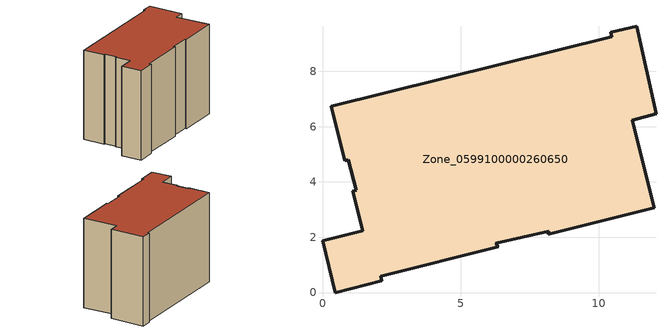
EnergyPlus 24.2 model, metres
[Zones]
Zone_0599100000260650
 floor ground (C_G): 8.19,2.22 6.26,1.78 6.36,1.65 2.11,0.59 2.15,0.42 0.47,0 0,1.87 1.45,2.24 1.09,3.66 1.22,3.69 0.94,4.8 0.81,4.78 0.31,6.74 10.46,9.26 10.42,9.41 11.36,9.62 12.07,6.46 11.21,6.24 12.01,3.07 8.16,2.11 z0
 wall outside (C_F): 1.45,2.24 0,1.87 0.47,0 2.15,0.42 2.11,0.59 6.36,1.65 6.26,1.78 8.19,2.22 8.16,2.11 12.01,3.07 11.21,6.24 12.07,6.46 11.36,9.62 10.42,9.41 10.46,9.26 0.31,6.74 0.81,4.78 0.94,4.8 1.22,3.69 1.09,3.66 1.45,2.24 z0:8.3
 roof outside (C_R): 2.11,0.59 6.36,1.65 6.26,1.78 8.19,2.22 8.16,2.11 12.01,3.07 11.21,6.24 12.07,6.46 11.36,9.62 10.42,9.41 10.46,9.26 0.31,6.74 0.81,4.78 0.94,4.8 1.22,3.69 1.09,3.66 1.45,2.24 0,1.87 0.47,0 2.15,0.42 z8.3
[BUILDING]
Pand.0599100000260650: North Axis=0; Terrain=City; Loads Convergence Tolerance Value=0.04; Temperature Convergence Tolerance Value=0.4; Solar Distribution=FullExterior; Maximum Number of Warmup Days=25; Minimum Number of Warmup Days=1
[Site:Location]
Rotterdam.The.Hague.AP_ZH_NLD Design_Conditions: Latitude=51.96; Longitude=4.45; Time Zone=1; Elevation=-4.5
[SITE:GROUNDTEMPERATURE:BUILDINGSURFACE]
18, 18, 18, 18, 18, 18, 18, 18, 18, 18, 18, 18
[MATERIAL] Thermal Absorptance=0.9; Solar Absorptance=0.7; Visible Absorptance=0.7
Name | Roughness | Thickness | Conductivity | Density | Specific Heat
G.TC.1975-1991 | MediumSmooth | 0.15 | 0.288461 | 540 | 1210
F.TC.1975-1991 | Rough | 0.3 | 0.230769 | 1920 | 840
R.TC.1975-1991 | MediumRough | 0.2 | 0.153846 | 1500 | 1000
[CONSTRUCTION]
C_G: G.TC.1975-1991
C_F: F.TC.1975-1991
C_R: R.TC.1975-1991
[ZONE]
Zone_0599100000260650: Type=1; Multiplier=1; Ceiling Height=Autocalculate; Volume=Autocalculate; Floor Area=autocalculate; Part of Total Floor Area=Yes
[ZONEINFILTRATION:DESIGNFLOWRATE]
Infil_Zone_0599100000260650: Zone or ZoneList or Space or SpaceList=Zone_0599100000260650; Schedule=AlwaysOn; Design Flow Rate Calculation Method=Flow/Area; Flow Rate per Floor Area=0.003; Constant Term Coefficient=1; Temperature Term Coefficient=0; Velocity Term Coefficient=0; Velocity Squared Term Coefficient=0
[HVACTEMPLATE:ZONE:IDEALLOADSAIRSYSTEM]
Zone_0599100000260650: Maximum Heating Supply Air Temperature=50; Minimum Cooling Supply Air Temperature=13; Maximum Heating Supply Air Humidity Ratio=0.0156; Minimum Cooling Supply Air Humidity Ratio=0.0077; Heating Limit=NoLimit; Cooling Limit=NoLimit; Dehumidification Control Type=ConstantSensibleHeatRatio; Cooling Sensible Heat Ratio=0.7; Dehumidification Setpoint=60; Humidification Control Type=None; Humidification Setpoint=30; Outdoor Air Method=None; Outdoor Air Flow Rate per Person=0.00944; Outdoor Air Flow Rate per Zone Floor Area=0; Outdoor Air Flow Rate per Zone=0; Demand Controlled Ventilation Type=None; Outdoor Air Economizer Type=NoEconomizer; Heat Recovery Type=None; Sensible Heat Recovery Effectiveness=0.7; Latent Heat Recovery Effectiveness=0.65
[ZONECONTROL:THERMOSTAT]
ThermostatControl_Zone_0599100000260650: Zone or ZoneList=Zone_0599100000260650; Control Type Schedule=DualSetpointControlType; Control 1=Thermostat_Zone_0599100000260650; Temperature Difference Between Cutout And Setpoint=0
[THERMOSTATSETPOINT:DUALSETPOINT]
Thermostat_Zone_0599100000260650: Heating Setpoint Temperature Schedule=HeatingSetpoint_Zone_0599100000260650; Cooling Setpoint Temperature Schedule=CoolingSetpoint_Zone_0599100000260650
[SCHEDULE:COMPACT]
HeatingSetpoint_Zone_0599100000260650: Through: 12/31, For: AllDays, Until: 24:00, 21
CoolingSetpoint_Zone_0599100000260650: Through: 12/31, For: AllDays, Until: 24:00, 24
DualSetpointControlType: Through: 12/31, For: AllDays, Until: 24:00, 4
AlwaysOn: Through: 12/31, For: AllDays, Until: 24:00, 1
